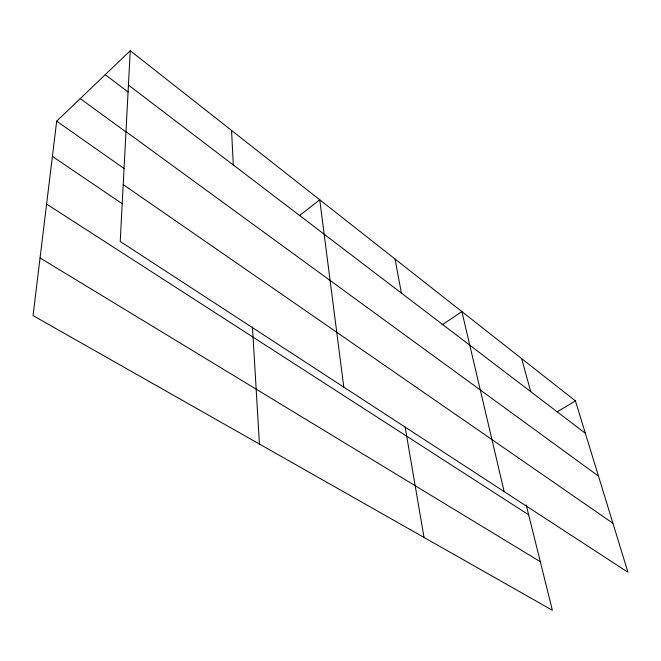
<?xml version="1.0" encoding="UTF-8"?>
<svg xmlns="http://www.w3.org/2000/svg" width="661" height="661" viewBox="0 0 661 661"><rect width="100%" height="100%" fill="white"/><g stroke="black" fill="none" stroke-linecap="round" stroke-linejoin="round"><path stroke-width="0.99" d="M130.234 50.732L120.219 241.48L627.95 572.252L575.434 400.913L130.234 50.732L56.681 121.161L33.05 315.603L552.373 610.268L526.206 504.905M299.549 215.585L319.734 199.787L343.811 387.148M442.027 324.956L461.89 311.604L504.153 491.602M556.934 411.927L575.434 400.913M40.057 257.964L540.31 561.693M46.609 204.075L528.668 514.828M52.401 156.393L122.318 203.803M123.202 184.593L612.937 523.272M56.681 121.161L124.202 168.621M125.978 131.663L598.486 476.135M80.237 98.605L126.639 132.423M105.231 74.668L128.184 92.044M128.432 85.046L585.357 433.286M521.669 358.626L530.709 391.634M395.022 259.005L401.409 293.096M405.127 427.039L424.023 537.443M252.452 327.03L259.451 444.06M231.557 130.432L233.316 164.986"/></g></svg>
